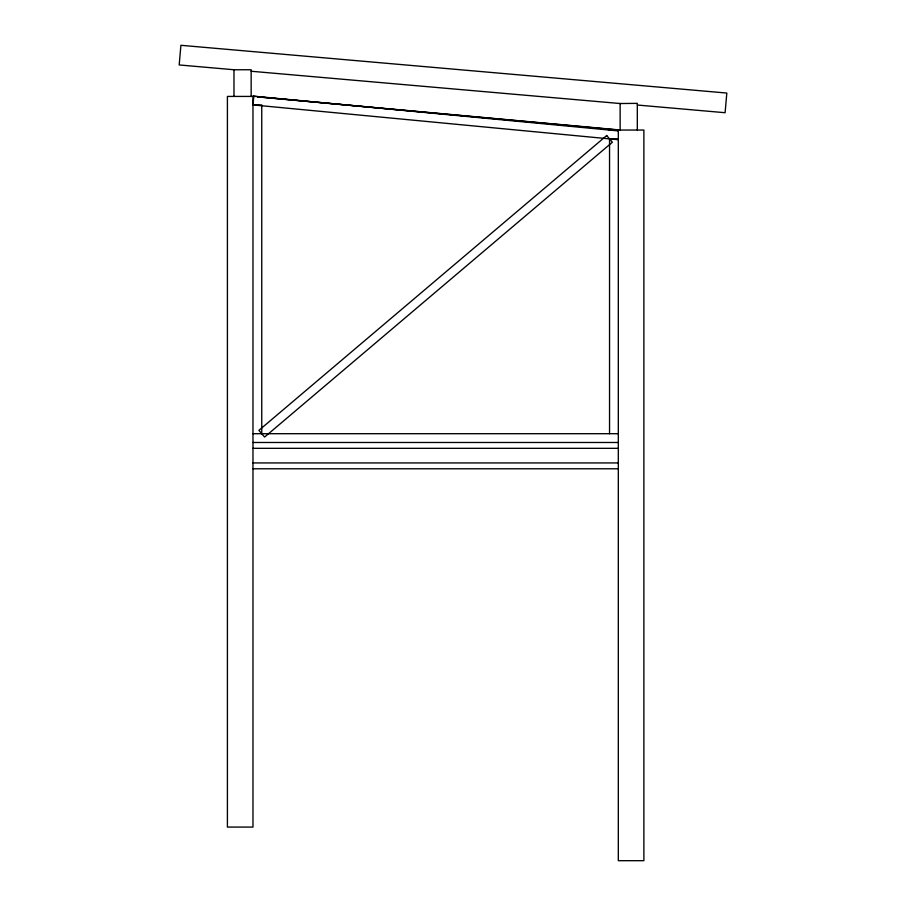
<?xml version="1.0" encoding="UTF-8"?>
<svg xmlns="http://www.w3.org/2000/svg" width="906" height="906" viewBox="0 0 906 906"><rect width="100%" height="100%" fill="white"/><g stroke="black" fill="none" stroke-linecap="round" stroke-linejoin="round"><path stroke-width="1.36" d="M637.314 130.022L637.314 103.363L620.123 103.533L251.155 71.246M618.311 139.717L252.978 104.915L253.816 96.183M637.314 105.028L725.094 112.718L726.816 93.058L180.906 45.3L179.184 64.949L233.986 69.751L251.155 69.751L251.155 96.421M256.285 96.421L227.406 96.421L227.406 827.076L252.978 827.076L252.978 96.104L618.311 130.917M252.978 104.915L261.755 104.915L261.755 433.702M608.424 130.045L643.883 130.045L643.883 860.7L618.311 860.689L618.311 130.045L257.202 96.806L618.979 129.909M618.311 138.89L609.545 138.89L609.545 433.702M252.978 433.702L618.311 433.702M252.978 442.479L618.311 442.479M252.978 448.323L618.311 448.323M252.978 462.932L618.311 462.932M252.978 468.776L618.311 468.776M620.134 103.363L620.134 130.022M233.986 69.751L233.986 96.421M606.714 135.538L258.912 430.361L264.586 437.054L612.377 142.231L606.714 135.538"/></g></svg>
